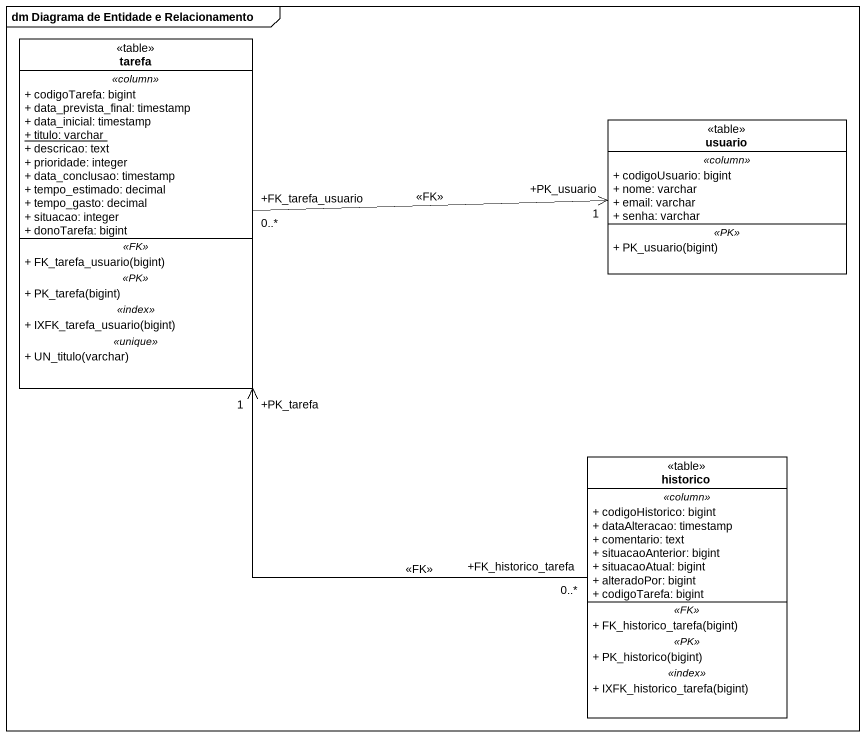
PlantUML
@startuml
mainframe dm Diagrama de Entidade e Relacionamento
hide circle
hide empty members
skinparam classAttributeIconSize 0
class tarefa <<table>> {
  .. <<column>> ..
  + codigoTarefa: bigint
  + data_prevista_final: timestamp
  + data_inicial: timestamp
  {static} + titulo: varchar
  + descricao: text
  + prioridade: integer
  + data_conclusao: timestamp
  + tempo_estimado: decimal
  + tempo_gasto: decimal
  + situacao: integer
  + donoTarefa: bigint
  .. <<FK>> ..
  + FK_tarefa_usuario(bigint)
  .. <<PK>> ..
  + PK_tarefa(bigint)
  .. <<index>> ..
  + IXFK_tarefa_usuario(bigint)
  .. <<unique>> ..
  + UN_titulo(varchar)
}
class usuario <<table>> {
  .. <<column>> ..
  + codigoUsuario: bigint
  + nome: varchar
  + email: varchar
  + senha: varchar
  .. <<PK>> ..
  + PK_usuario(bigint)
}
class historico <<table>> {
  .. <<column>> ..
  + codigoHistorico: bigint
  + dataAlteracao: timestamp
  + comentario: text
  + situacaoAnterior: bigint
  + situacaoAtual: bigint
  + alteradoPor: bigint
  + codigoTarefa: bigint
  .. <<FK>> ..
  + FK_historico_tarefa(bigint)
  .. <<PK>> ..
  + PK_historico(bigint)
  .. <<index>> ..
  + IXFK_historico_tarefa(bigint)
}
tarefa "+FK_tarefa_usuario\n0..*" -right-> "+PK_usuario\n1" usuario : <<FK>>
historico "+FK_historico_tarefa\n0..*" -up-> "+PK_tarefa\n1" tarefa : <<FK>>
@enduml
